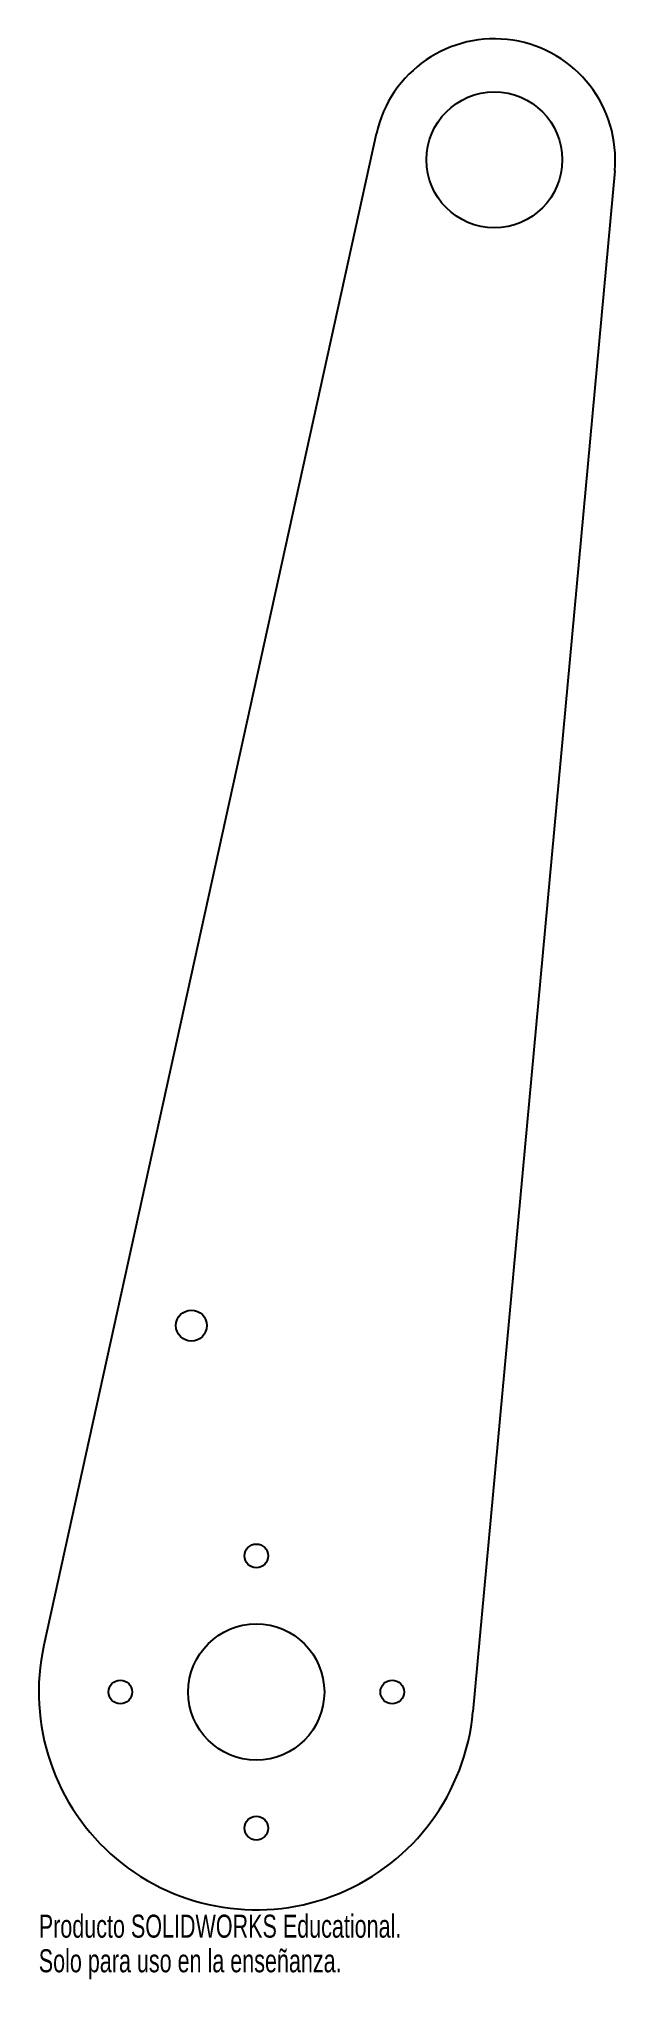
# Model space of a CAD drawing. Header units: inches. Extents: x 6.7 to 11.5, y 1.6 to 17.7.
import ezdxf

# ---------------------------------------------------------------- set-up
doc = ezdxf.new("R2010")
doc.units = ezdxf.units.IN
doc.header["$MEASUREMENT"] = 0
doc.styles.add('SLDTEXTSTYLE0', font='TXT', dxfattribs={"width": 0.7})

msp = doc.modelspace()

# ---------------------------------------------------------------- linework, layer by layer
at = {"color": 7, "linetype": 'Continuous', "lineweight": 25}
for p, q in [((9.523, 16.877), (6.772, 4.387)), ((11.496, 16.57), (10.322, 3.835))]:
    msp.add_line(p, q, dxfattribs=at)
for centre, radius in [((10.5, 16.662), 0.562), ((7.993, 7.028), 0.128), ((8.53, 5.125), 0.098), ((8.53, 4), 0.563), ((7.405, 4), 0.098), ((9.655, 4), 0.098), ((8.53, 2.875), 0.098)]:
    msp.add_circle(centre, radius, dxfattribs=at)
for centre, radius, start, end in [((10.5, 16.662), 1, 354.7356, 167.5771), ((8.53, 4), 1.8, 167.5771, 354.7356)]:
    msp.add_arc(centre, radius, start, end, dxfattribs=at)

# ---------------------------------------------------------------- texts
at = {"color": 7, "linetype": 'Continuous', "char_height": 0.1903, "attachment_point": 1, "style": 'SLDTEXTSTYLE0'}
for s, insert in [('Producto SOLIDWORKS Educational.', (6.73, 2.16)), ('Solo para uso en la enseñanza.', (6.73, 1.874))]:
    msp.add_mtext(s, dxfattribs=dict(at, insert=insert))

doc.saveas('drawing.dxf')
